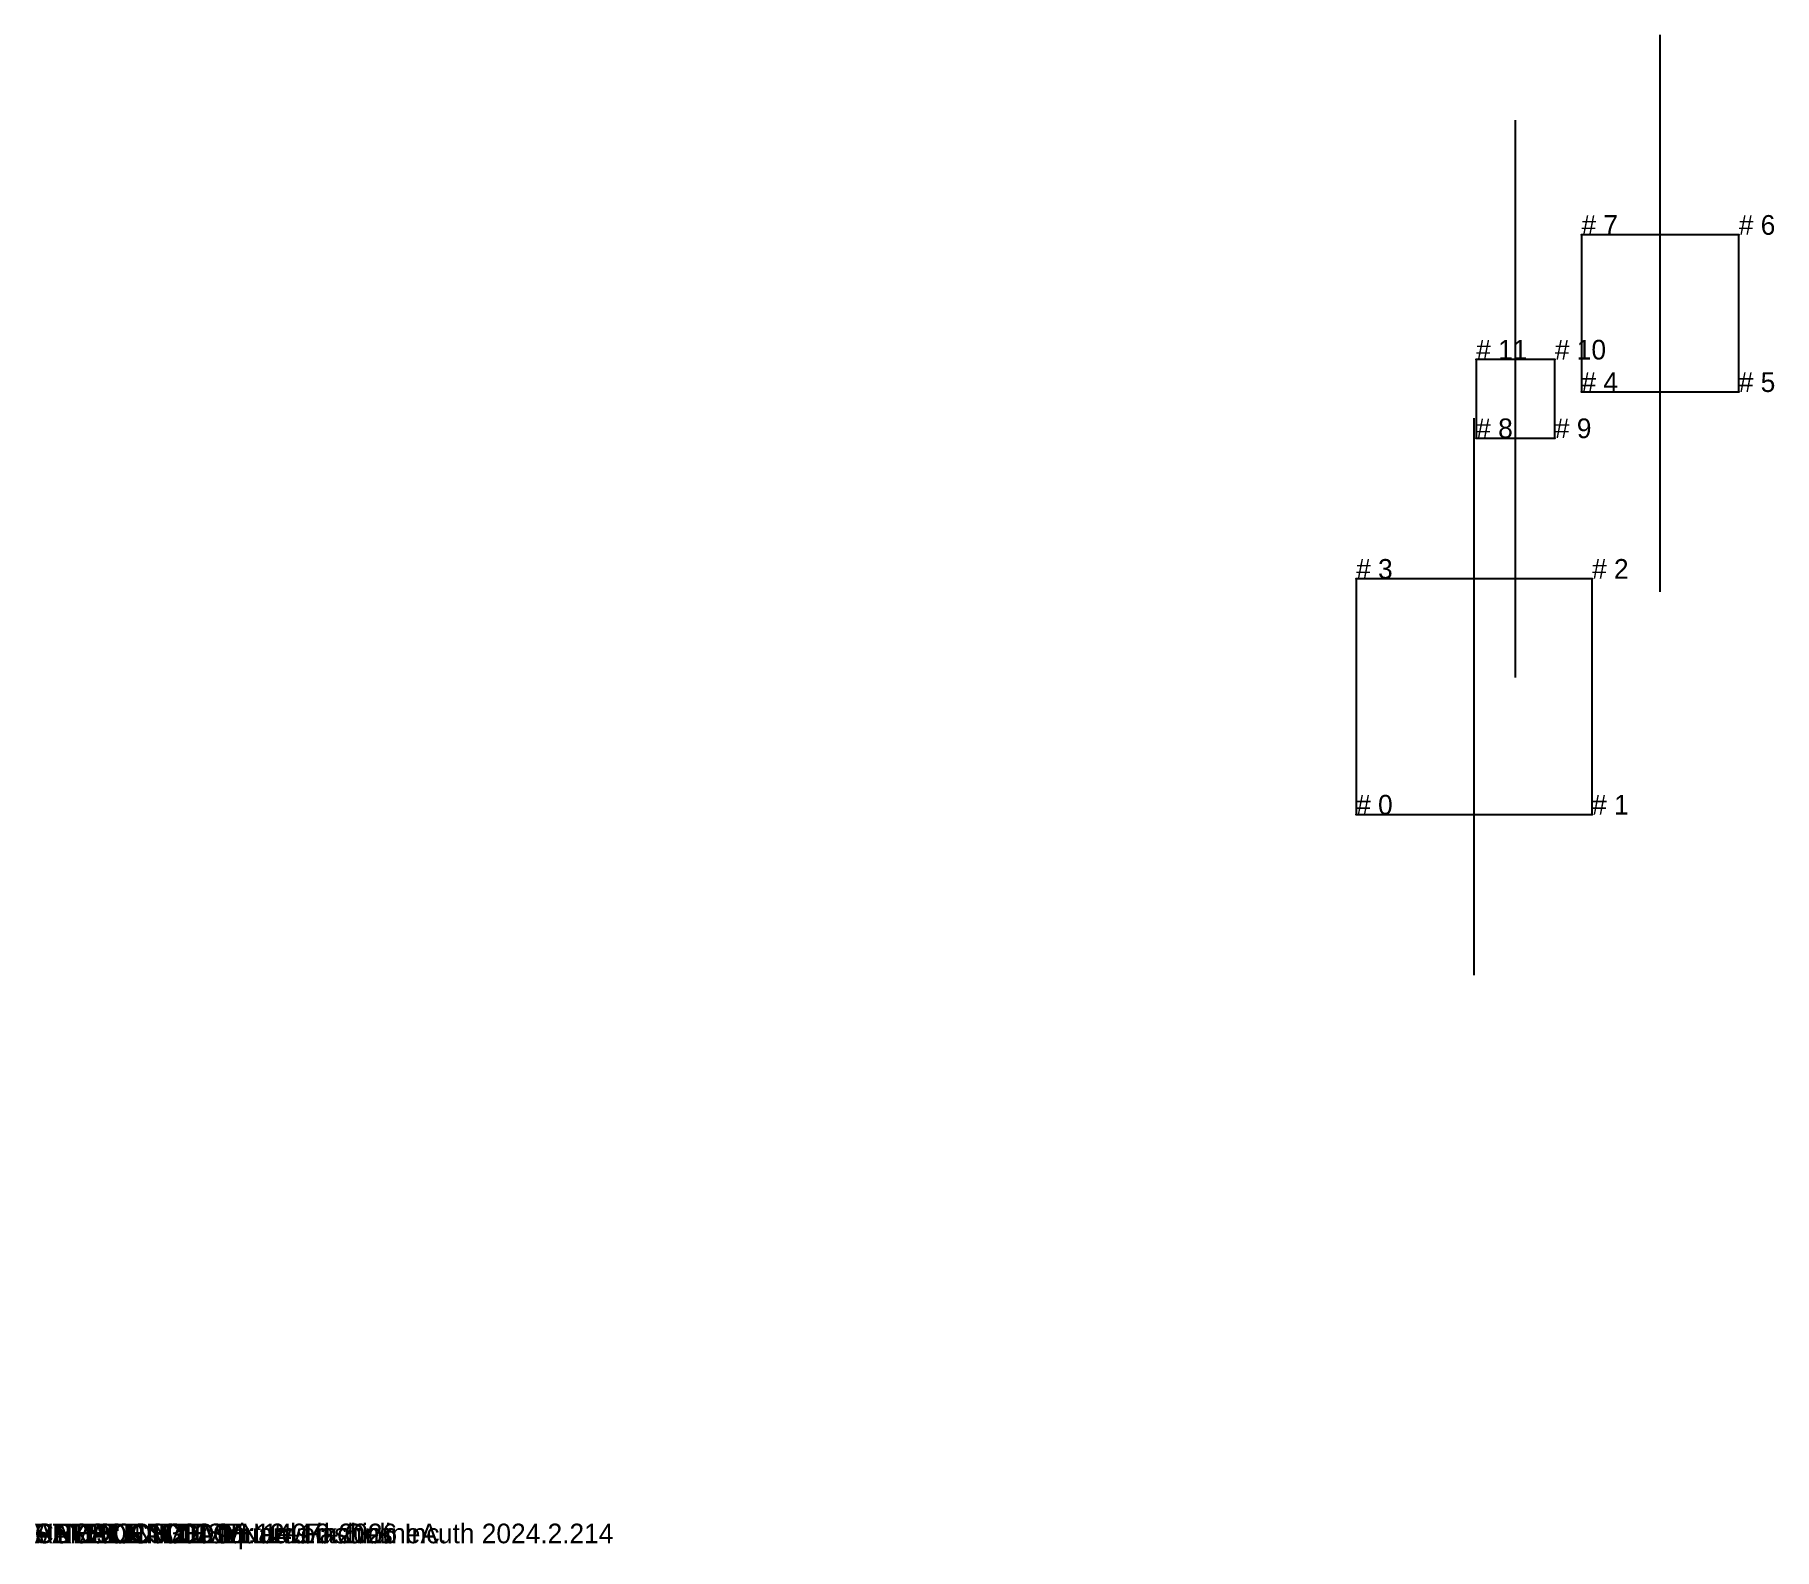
# Model space of a CAD drawing. Extents: x 0 to 22.1, y -0.1 to 19.2.
import ezdxf

# ---------------------------------------------------------------- set-up
doc = ezdxf.new("R2010")
doc.units = 0

# ---------------------------------------------------------------- blocks, each defined once
blk = doc.blocks.new('Pattern_17776695_M')
at = {"layer": '1'}
blk.add_lwpolyline([(18.330751, 14.056963), (19.330751, 14.056963), (19.330751, 15.056963), (18.330751, 15.056963)], close=True, dxfattribs=at)
at = {"layer": '14'}
blk.add_lwpolyline([(18.330751, 14.056963), (19.330751, 14.056963), (19.330751, 15.056963), (18.330751, 15.056963)], close=True, dxfattribs=at)
at = {"layer": '2'}
for p in [(18.330751, 15.056963), (18.330751, 15.056963), (18.330751, 15.056963), (18.330751, 15.056963), (19.330751, 15.056963), (19.330751, 15.056963), (19.330751, 15.056963), (19.330751, 15.056963), (18.330751, 14.056963), (18.330751, 14.056963), (18.330751, 14.056963), (18.330751, 14.056963), (19.330751, 14.056963), (19.330751, 14.056963), (19.330751, 14.056963), (19.330751, 14.056963)]:
    blk.add_point(p, dxfattribs=at)
at = {"layer": '7'}
blk.add_line((18.830751, 11.013656), (18.830751, 18.100269), dxfattribs=at)
at = {"layer": '84'}
blk.add_lwpolyline([(18.330751, 14.056963), (19.330751, 14.056963), (19.330751, 14.056963), (19.330751, 15.056963), (19.330751, 15.056963), (18.330751, 15.056963), (18.330751, 15.056963), (18.330751, 14.056963)], close=True, dxfattribs=at)
at = {"layer": '87'}
blk.add_lwpolyline([(18.330751, 14.056963), (19.330751, 14.056963), (19.330751, 14.056963), (19.330751, 15.056963), (19.330751, 15.056963), (18.330751, 15.056963), (18.330751, 15.056963), (18.330751, 14.056963)], close=True, dxfattribs=at)
at = {"layer": '1'}
for s, p in [('# 11', (18.330751, 15.056963)), ('# 10', (19.330751, 15.056963)), ('# 8', (18.330751, 14.056963)), ('# 9', (19.330751, 14.056963))]:
    blk.add_text(s, height=0.25, dxfattribs=at).set_placement(p)
at = {"layer": '14'}
for s, p in [('# 11', (18.330751, 15.056963)), ('# 10', (19.330751, 15.056963)), ('# 8', (18.330751, 14.056963)), ('# 9', (19.330751, 14.056963))]:
    blk.add_text(s, height=0.25, dxfattribs=at).set_placement(p)
blk = doc.blocks.new('Pattern_17777037_M')
at = {"layer": '1'}
blk.add_lwpolyline([(19.668896, 14.643866), (21.668896, 14.643866), (21.668896, 16.643866), (19.668896, 16.643866)], close=True, dxfattribs=at)
at = {"layer": '14'}
blk.add_lwpolyline([(19.668896, 14.643866), (21.668896, 14.643866), (21.668896, 16.643866), (19.668896, 16.643866)], close=True, dxfattribs=at)
at = {"layer": '2'}
for p in [(19.668896, 16.643866), (19.668896, 16.643866), (19.668896, 16.643866), (19.668896, 16.643866), (21.668896, 16.643866), (21.668896, 16.643866), (21.668896, 16.643866), (21.668896, 16.643866), (19.668896, 14.643866), (19.668896, 14.643866), (19.668896, 14.643866), (19.668896, 14.643866), (21.668896, 14.643866), (21.668896, 14.643866), (21.668896, 14.643866), (21.668896, 14.643866)]:
    blk.add_point(p, dxfattribs=at)
at = {"layer": '7'}
blk.add_line((20.668896, 12.100558), (20.668896, 19.187172), dxfattribs=at)
at = {"layer": '84'}
blk.add_lwpolyline([(19.668896, 14.643866), (21.668896, 14.643866), (21.668896, 14.643866), (21.668896, 16.643866), (21.668896, 16.643866), (19.668896, 16.643866), (19.668896, 16.643866), (19.668896, 14.643866)], close=True, dxfattribs=at)
at = {"layer": '87'}
blk.add_lwpolyline([(19.668896, 14.643866), (21.668896, 14.643866), (21.668896, 14.643866), (21.668896, 16.643866), (21.668896, 16.643866), (19.668896, 16.643866), (19.668896, 16.643866), (19.668896, 14.643866)], close=True, dxfattribs=at)
at = {"layer": '1'}
for s, p in [('# 7', (19.668896, 16.643866)), ('# 6', (21.668896, 16.643866)), ('# 4', (19.668896, 14.643866)), ('# 5', (21.668896, 14.643866))]:
    blk.add_text(s, height=0.25, dxfattribs=at).set_placement(p)
at = {"layer": '14'}
for s, p in [('# 7', (19.668896, 16.643866)), ('# 6', (21.668896, 16.643866)), ('# 4', (19.668896, 14.643866)), ('# 5', (21.668896, 14.643866))]:
    blk.add_text(s, height=0.25, dxfattribs=at).set_placement(p)
blk = doc.blocks.new('Pattern_17777319_M')
at = {"layer": '1'}
blk.add_lwpolyline([(16.803284, 9.268789), (19.803284, 9.268789), (19.803284, 12.268789), (16.803284, 12.268789)], close=True, dxfattribs=at)
at = {"layer": '14'}
blk.add_lwpolyline([(16.803284, 9.268789), (19.803284, 9.268789), (19.803284, 12.268789), (16.803284, 12.268789)], close=True, dxfattribs=at)
at = {"layer": '2'}
for p in [(16.803284, 12.268789), (16.803284, 12.268789), (16.803284, 12.268789), (16.803284, 12.268789), (19.803284, 12.268789), (19.803284, 12.268789), (19.803284, 12.268789), (19.803284, 12.268789), (16.803284, 9.268789), (16.803284, 9.268789), (16.803284, 9.268789), (16.803284, 9.268789), (19.803284, 9.268789), (19.803284, 9.268789), (19.803284, 9.268789), (19.803284, 9.268789)]:
    blk.add_point(p, dxfattribs=at)
at = {"layer": '7'}
blk.add_line((18.303284, 7.225482), (18.303284, 14.312097), dxfattribs=at)
at = {"layer": '84'}
blk.add_lwpolyline([(16.803284, 9.268789), (19.803284, 9.268789), (19.803284, 9.268789), (19.803284, 12.268789), (19.803284, 12.268789), (16.803284, 12.268789), (16.803284, 12.268789), (16.803284, 9.268789)], close=True, dxfattribs=at)
at = {"layer": '87'}
blk.add_lwpolyline([(16.803284, 9.268789), (19.803284, 9.268789), (19.803284, 9.268789), (19.803284, 12.268789), (19.803284, 12.268789), (16.803284, 12.268789), (16.803284, 12.268789), (16.803284, 9.268789)], close=True, dxfattribs=at)
at = {"layer": '1'}
for s, p in [('# 3', (16.803284, 12.268789)), ('# 2', (19.803284, 12.268789)), ('# 0', (16.803284, 9.268789)), ('# 1', (19.803284, 9.268789))]:
    blk.add_text(s, height=0.25, dxfattribs=at).set_placement(p)
at = {"layer": '14'}
for s, p in [('# 3', (16.803284, 12.268789)), ('# 2', (19.803284, 12.268789)), ('# 0', (16.803284, 9.268789)), ('# 1', (19.803284, 9.268789))]:
    blk.add_text(s, height=0.25, dxfattribs=at).set_placement(p)

msp = doc.modelspace()

# ---------------------------------------------------------------- block references
at = {"layer": '1'}
for name in ['Pattern_17777037_M', 'Pattern_17776695_M', 'Pattern_17777319_M']:
    msp.add_blockref(name, (0, 0), dxfattribs=at)

# ---------------------------------------------------------------- texts
for s in ['AUTHOR: CLO Virtual Fashion Inc.', 'VERSION: 3', 'STYLE NAME: squares inches', 'SAMPLE SIZE: M', 'CREATION DATE: 14-10-2026', 'CREATION TIME: 12:07', 'UNITS: ENGLISH', 'PRODUCT: CLO Network OnlineAuth 2024.2.214']:
    msp.add_text(s, height=0.25, dxfattribs=at).set_placement((0, 0))

doc.saveas('drawing.dxf')
